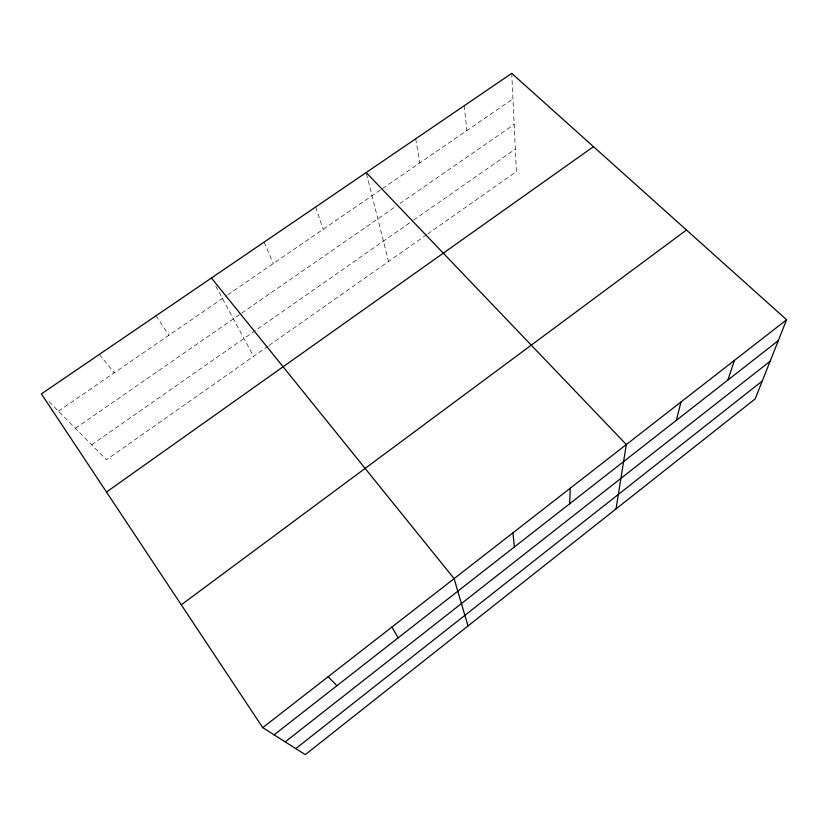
<?xml version="1.0" encoding="UTF-8"?>
<svg xmlns="http://www.w3.org/2000/svg" width="828" height="828" viewBox="0 0 828 828"><rect width="100%" height="100%" fill="white"/><g stroke="black" fill="none" stroke-linecap="round" stroke-linejoin="round"><path stroke-width="0.62" stroke-dasharray="4.14 3.1" d="M268.127 346.104L106.408 459.768L48.573 401.156M269.162 345.369L426.627 234.697M427.683 233.951L516.413 171.582L511.787 74.644M91.649 444.812L412.582 220.797M413.627 220.072L515.337 149.081M75.379 428.324L240.71 313.812M241.755 313.087L395.712 206.451M399.924 203.533L514.157 124.417M58.446 411.164L226.686 295.575M227.741 294.84L381.594 189.146M382.66 188.411L512.946 98.894M99.339 354.405L114.285 372.797M156.006 315.779L168.943 335.247M215.715 285.971L253.544 356.351M264.101 242.118L273.312 263.542M315.675 206.969L323.158 229.294M366.493 173.766L388.529 261.472M415.687 138.814L419.91 162.816M464.187 105.756L466.878 130.545"/><path stroke-width="1.24" d="M569.623 503.786L570.306 488.168M616.022 508.92L626.32 444.553L366.193 172.545M676.341 420.345L681.009 401.973M727.905 380.042L734.426 360.397M786.6 319.763L755.167 398.899L305.273 754.639L262.745 727.636L41.4 393.89L511.725 73.361L786.6 319.763L262.745 727.636M295.782 748.615L762.257 381.025M285.215 741.898L770.112 361.267M274.089 734.84L778.31 340.629M181.28 604.802L686.474 230.018M106.491 492.029L593.49 146.659M328.209 676.662L336.872 685.75M211.44 278.011L454.106 578.637L468.006 625.968M391.975 627.013L398.082 637.891M512.925 532.849L514.374 546.977"/></g></svg>
